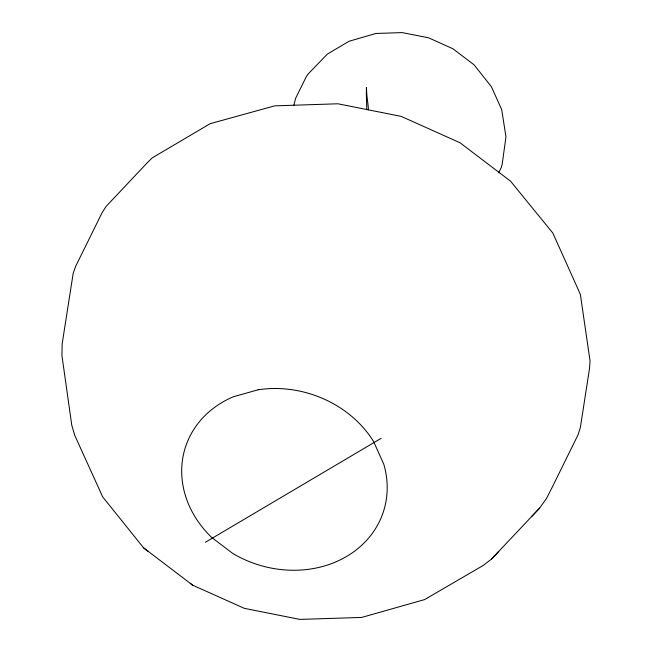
<?xml version="1.0" encoding="UTF-8"?>
<svg xmlns="http://www.w3.org/2000/svg" width="652" height="652" viewBox="0 0 652 652"><rect width="100%" height="100%" fill="white"/><g stroke="black" fill="none" stroke-linecap="round" stroke-linejoin="round"><path stroke-width="0.98" d="M293.808 105.363L295.641 98.256L306.407 76.423L308.282 73.815L327.426 54.051L349.073 41.255L375.845 33.472L402.186 32.6L428.56 37.8L453.018 48.818L474.045 64.809L491.38 86.667L501.722 109.675L505.96 136.896L502.195 164.174L501.339 167.377L498.641 172.845M143.595 547.851L192.699 585.203L244.378 608.357L299.871 619.4L361.656 617.436L424.591 599.596L483.002 565.569L491.429 559.147L539.66 508.063L546.474 498.454L551.877 487.9L578.202 434.509L580.419 427.182L589.53 368.339L590.06 360.963L580.378 294.508L577.721 288.428L552.823 233.033L510.54 181.158L460.027 142.755L401.143 116.366L337.899 103.782L274.606 105.868L210.148 123.684L152.209 157.882L147.433 162.584L106.023 206.505L102.054 212.78L75.746 266.13L73.179 273.359L62.152 343.906L61.94 355.617L71.777 425.226L74.711 435.275L102.666 496.865L143.595 547.851L148.371 551.502M531.478 516.677L539.66 508.063M491.429 559.147L498.78 551.413M205.356 542.277L381.184 438.299M190.278 583.344L192.699 585.203M366.742 109.479A89.088 23.276 81.3 0 0 366.497 99.715A51.687 13.505 81.3 0 1 366.351 92.918L366.416 87.555L366.717 92.812A51.671 16.365 74.3 0 0 367.394 99.463A89.137 28.24 74.3 0 1 368.47 109.854M258.143 389.782L233.326 396.766A104.108 89.332 18.2 0 0 211.566 537.338L232.797 553.483A104.108 89.332 18.2 0 0 346.758 556.352A104.108 89.332 18.2 0 0 383.783 464.2L373.588 441.526A104.108 89.332 18.2 0 0 258.143 389.782"/></g></svg>
